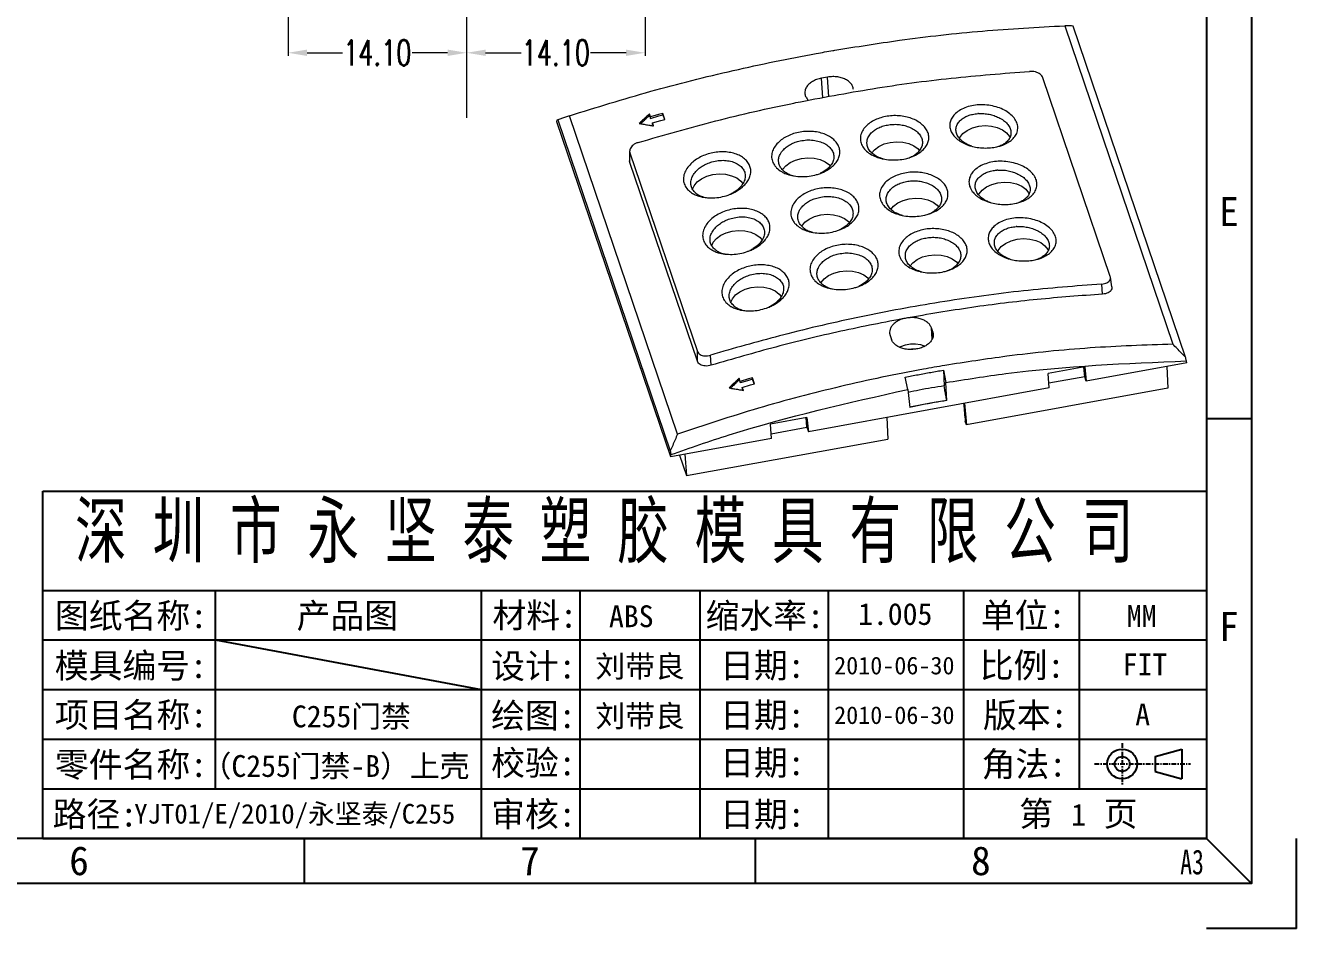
# Model space of a CAD drawing. Header units: millimetres. Extents: x 1179 to 2103, y 2567 to 2779.
# Drawn here: x 2002.2 to 2102.6, y 2567.4 to 2638.7 of the extents above; entities that cross this region are included whole.
import ezdxf
from ezdxf.enums import TextEntityAlignment as Align

# ---------------------------------------------------------------- set-up
doc = ezdxf.new("R2010")
doc.units = ezdxf.units.MM
doc.linetypes.add('CENTER', pattern=[0.6, 0.375, -0.075, 0.075, -0.075])
doc.layers.get('0').update_dxf_attribs({"linetype": 'CONTINUOUS'})
doc.layers.get('Defpoints').update_dxf_attribs({"linetype": 'CONTINUOUS'})
doc.layers.add('dim', color=82, linetype='CONTINUOUS', lineweight=9)
doc.layers.add('part', color=7, linetype='CONTINUOUS', lineweight=20)
doc.layers.add('dtext', color=4, linetype='CONTINUOUS')
doc.styles.get("Standard").update_dxf_attribs({"font": 'romans.shx', "width": 0.7})
doc.styles.add('仿宋', font='SIMFANG.TTF', dxfattribs={"width": 0.7})
doc.styles.add('宋体', font='SimSun.ttf', dxfattribs={"width": 0.7})
doc.dimstyles.new('02', dxfattribs={"dimscale": 0.5, "dimtxt": 4, "dimasz": 3, "dimexe": 0.5, "dimexo": 0.5, "dimgap": 0.09, "dimtad": 0, "dimzin": 0, "dimdsep": 46, "dimtxsty": 'Standard', "dimcen": 0, "dimclrd": 256, "dimclre": 256, "dimclrt": 6, "dimazin": 2, "dimtp": 0.01, "dimtm": 0.01, "dimtfac": 1, "dimtofl": 0, "dimtmove": 0, "dimatfit": 0, "dimfxl": 0, "dimtolj": 1, "dimtzin": 0, "dimlwd": -1, "dimlwe": -1, "dimarcsym": 0})

# ---------------------------------------------------------------- blocks, each defined once
blk = doc.blocks.new('ca3')
for p, q in [((415, 56.5), (410, 56.5)), ((310, 5), (310, 10)), ((360, 5), (360, 10)), ((410, 10), (415, 5))]:
    blk.add_line(p, q)
at = {"color": 8}
for q in [(420, 10), (410, 0)]:
    blk.add_line((420, 0), q, dxfattribs=at)
for points in [[(5, 292), (415, 292), (415, 5), (5, 5)], [(10, 287), (410, 287), (410, 10), (10, 10)]]:
    blk.add_lwpolyline(points, close=True)
at = {"style": '宋体'}
for s, p in [('E', (412.5, 79.5)), ('F', (412.5, 33.5)), ('6', (285, 7.5)), ('7', (335, 7.5)), ('8', (385, 7.5))]:
    blk.add_text(s, height=3.2, dxfattribs=at).set_placement(p, align=Align.MIDDLE)
at = {"layer": 'dtext', "style": '仿宋', "width": 0.7}
blk.add_text('A3', height=2.751, dxfattribs=at).set_placement((407.1, 6.01))
blk = doc.blocks.new('*D359')
at = {"layer": 'Defpoints', "color": 0}
for p in [(3676.7, -1301.08), (3690.8, -1318.25), (3690.8, -1318.25)]:
    blk.add_point(p, dxfattribs=at)
at = {"layer": 'dim'}
for p, q in [((3676.7, -1301.33), (3676.7, -1318.5)), ((3678.2, -1318.25), (3681.01, -1318.25)), ((3689.3, -1318.25), (3686.5, -1318.25))]:
    blk.add_line(p, q, dxfattribs=at)
for points in [[(3678.2, -1318), (3678.2, -1318.5), (3676.7, -1318.25)], [(3689.3, -1318), (3689.3, -1318.5), (3690.8, -1318.25)]]:
    blk.add_solid(points, dxfattribs=at)
at = {"layer": 'dim', "color": 6, "insert": (3683.75, -1318.25), "char_height": 2, "attachment_point": 5}
blk.add_mtext('\\A1;14.10', dxfattribs=at)
blk = doc.blocks.new('*D358')
at = {"layer": 'Defpoints', "color": 0}
for p in [(3704.9, -1301.08), (3690.8, -1318.25), (3690.8, -1318.25)]:
    blk.add_point(p, dxfattribs=at)
at = {"layer": 'dim'}
for p, q in [((3704.9, -1301.33), (3704.9, -1318.5)), ((3692.3, -1318.25), (3695.11, -1318.25)), ((3703.4, -1318.25), (3700.6, -1318.25))]:
    blk.add_line(p, q, dxfattribs=at)
for points in [[(3692.3, -1318), (3692.3, -1318.5), (3690.8, -1318.25)], [(3703.4, -1318), (3703.4, -1318.5), (3704.9, -1318.25)]]:
    blk.add_solid(points, dxfattribs=at)
at = {"layer": 'dim', "color": 6, "insert": (3697.85, -1318.25), "char_height": 2, "attachment_point": 5}
blk.add_mtext('\\A1;14.10', dxfattribs=at)

msp = doc.modelspace()

# ---------------------------------------------------------------- linework, layer by layer
at = {"color": 7}
for p, q in [((2003.592, 2574.522), (2003.592, 2601.953)), ((2003.592, 2601.953), (2095.506, 2601.953)), ((2095.506, 2601.953), (2095.506, 2574.522)), ((2003.592, 2594.116), (2095.506, 2594.116)), ((2017.228, 2578.441), (2017.228, 2594.116)), ((2038.201, 2594.116), (2038.201, 2574.522)), ((2046.039, 2574.522), (2046.039, 2594.116)), ((2055.505, 2574.522), (2055.505, 2594.116)), ((2065.653, 2574.522), (2065.653, 2594.116)), ((2076.35, 2574.522), (2076.35, 2594.116)), ((2085.493, 2578.441), (2085.493, 2594.116)), ((2003.592, 2590.197), (2095.506, 2590.197)), ((2003.592, 2586.278), (2095.506, 2586.278)), ((2003.592, 2582.36), (2095.506, 2582.36)), ((2003.592, 2578.441), (2095.506, 2578.441)), ((2003.592, 2574.522), (2095.506, 2574.522))]:
    msp.add_line(p, q, dxfattribs=at)
at = {"layer": 'dtext', "color": 3}
msp.add_line((2017.228, 2590.197), (2038.201, 2586.278), dxfattribs=at)
at = {"layer": 'dtext', "color": 1, "linetype": 'CENTER'}
for p, q in [((2088.853, 2582.046), (2088.853, 2578.754)), ((2086.672, 2580.4), (2094.24, 2580.4))]:
    msp.add_line(p, q, dxfattribs=at)
at = {"layer": 'dtext'}
for p, q in [((2091.446, 2580.988), (2093.562, 2581.576)), ((2091.446, 2580.988), (2091.446, 2579.813)), ((2093.562, 2581.576), (2093.562, 2579.225)), ((2091.446, 2579.813), (2093.562, 2579.225))]:
    msp.add_line(p, q, dxfattribs=at)
for radius in [1.176, 0.588]:
    msp.add_circle((2088.853, 2580.4), radius, dxfattribs=at)
at = {"layer": 'part', "color": 1, "linetype": 'CENTER', "ltscale": 50}
msp.add_line((2037.057, 2731.75), (2037.057, 2631.43), dxfattribs=at)
at = {"layer": 'part', "color": 7, "linetype": 'Continuous'}
for p, q in [((2084.314, 2638.718), (2092.857, 2613.561)), ((2093.856, 2612.525), (2084.97, 2638.692)), ((2065.582, 2634.656), (2065.094, 2634.568)), ((2065.194, 2633.025), (2065.094, 2634.568)), ((2065.682, 2633.113), (2065.582, 2634.656)), ((2087.915, 2618.914), (2082.584, 2634.613)), ((2044.202, 2631.132), (2044.214, 2631.276)), ((2053.189, 2604.672), (2044.202, 2631.132)), ((2044.267, 2631.297), (2053.153, 2605.13)), ((2053.722, 2606.451), (2045.179, 2631.608)), ((2051.589, 2631.516), (2051.508, 2631.754)), ((2051.515, 2631.64), (2051.508, 2631.754)), ((2051.515, 2631.64), (2051.596, 2631.402)), ((2051.596, 2631.402), (2051.589, 2631.516)), ((2051.75, 2631.042), (2052.396, 2631.227)), ((2052.396, 2631.227), (2052.719, 2631.318)), ((2052.719, 2631.318), (2052.558, 2631.793)), ((2052.565, 2631.679), (2052.558, 2631.793)), ((2052.565, 2631.679), (2052.691, 2631.309)), ((2051.83, 2630.804), (2051.75, 2631.042)), ((2051.757, 2630.927), (2051.75, 2631.042)), ((2051.757, 2630.927), (2051.797, 2630.81)), ((2049.943, 2628.812), (2049.94, 2628.041)), ((2049.943, 2628.812), (2049.963, 2628.686)), ((2049.961, 2627.907), (2049.963, 2628.686)), ((2049.963, 2628.686), (2055.295, 2612.987)), ((2049.961, 2627.907), (2049.94, 2628.041)), ((2055.292, 2612.208), (2049.961, 2627.907)), ((2062.025, 2627.342), (2062.029, 2627.351)), ((2063.541, 2622.879), (2063.545, 2622.888)), ((2065.057, 2618.417), (2065.06, 2618.425)), ((2087.307, 2617.515), (2087.245, 2618.311)), ((2087.932, 2618.844), (2087.915, 2618.914)), ((2088.035, 2618.079), (2087.932, 2618.844)), ((2070.476, 2614.443), (2070.514, 2614.254)), ((2070.514, 2614.254), (2070.622, 2613.937)), ((2073.889, 2614.531), (2073.782, 2614.848)), ((2073.839, 2613.958), (2073.782, 2614.848)), ((2073.911, 2614.194), (2073.889, 2614.531)), ((2073.889, 2614.531), (2073.927, 2614.343)), ((2055.292, 2612.208), (2055.295, 2612.987)), ((2056.386, 2611.897), (2056.326, 2612.693)), ((2093.96, 2612.079), (2086.011, 2610.635)), ((2093.96, 2612.079), (2093.929, 2612.239)), ((2074.73, 2611.509), (2074.787, 2610.267)), ((2074.73, 2611.509), (2074.91, 2610.529)), ((2085.892, 2611.763), (2083.014, 2611.24)), ((2083.084, 2610.103), (2083.014, 2611.24)), ((2085.892, 2610.983), (2085.828, 2611.752)), ((2085.892, 2611.763), (2086.011, 2610.635)), ((2092.387, 2611.794), (2092.451, 2610.085)), ((2058.61, 2610.75), (2058.602, 2610.864)), ((2058.683, 2610.626), (2058.602, 2610.864)), ((2058.69, 2610.512), (2058.61, 2610.75)), ((2058.69, 2610.512), (2058.683, 2610.626)), ((2058.844, 2610.152), (2059.49, 2610.337)), ((2058.851, 2610.038), (2058.844, 2610.152)), ((2058.925, 2609.914), (2058.844, 2610.152)), ((2058.891, 2609.92), (2058.851, 2610.038)), ((2059.49, 2610.337), (2059.813, 2610.428)), ((2059.659, 2610.789), (2059.652, 2610.903)), ((2059.813, 2610.428), (2059.652, 2610.903)), ((2059.785, 2610.419), (2059.659, 2610.789)), ((2083.084, 2610.103), (2064.064, 2606.648)), ((2071.924, 2609.986), (2071.721, 2610.962)), ((2071.924, 2609.986), (2072.073, 2608.572)), ((2074.999, 2609.104), (2074.91, 2610.529)), ((2092.451, 2610.085), (2076.549, 2607.196)), ((2085.892, 2610.983), (2083.062, 2610.469)), ((2086.011, 2610.635), (2085.892, 2610.983)), ((2074.999, 2609.104), (2074.988, 2609.135)), ((2076.407, 2608.89), (2076.549, 2607.196)), ((2063.946, 2607.776), (2061.067, 2607.253)), ((2061.138, 2606.116), (2061.067, 2607.253)), ((2061.115, 2606.481), (2063.946, 2606.996)), ((2063.946, 2606.996), (2063.881, 2607.764)), ((2063.946, 2607.776), (2064.064, 2606.648)), ((2063.946, 2606.996), (2064.064, 2606.648)), ((2070.27, 2607.775), (2070.334, 2606.067)), ((2076.549, 2607.196), (2076.455, 2607.474)), ((2061.138, 2606.116), (2053.189, 2604.672)), ((2054.432, 2603.177), (2070.334, 2606.067)), ((2053.189, 2604.672), (2053.192, 2604.838)), ((2053.882, 2604.798), (2054.432, 2603.177)), ((2054.29, 2604.872), (2054.432, 2603.177))]:
    msp.add_line(p, q, dxfattribs=at)
for points in [[(2052.558, 2631.793), (2052.234, 2631.701), (2051.589, 2631.516)], [(2051.596, 2631.402), (2052.242, 2631.588), (2052.565, 2631.679)], [(2075.996, 2629.82), (2076.026, 2629.894), (2076.272, 2630.194), (2076.617, 2630.449), (2077.04, 2630.647), (2077.517, 2630.775)], [(2077.517, 2630.775), (2078.02, 2630.825), (2078.52, 2630.795), (2078.989, 2630.687), (2079.398, 2630.507), (2079.723, 2630.265), (2079.947, 2629.975), (2079.974, 2629.896)], [(2069.07, 2628.674), (2069.274, 2628.922), (2069.618, 2629.178), (2070.041, 2629.375), (2070.518, 2629.503)], [(2070.518, 2629.503), (2071.022, 2629.554), (2071.522, 2629.524), (2071.99, 2629.416), (2072.399, 2629.235), (2072.725, 2628.993), (2072.825, 2628.863)], [(2062.029, 2627.351), (2062.275, 2627.651), (2062.62, 2627.906), (2063.043, 2628.104), (2063.52, 2628.232)], [(2063.52, 2628.232), (2064.023, 2628.282), (2064.523, 2628.252), (2064.992, 2628.144), (2065.401, 2627.964), (2065.726, 2627.722), (2065.787, 2627.643)], [(2054.916, 2625.8), (2055.031, 2626.08), (2055.277, 2626.379), (2055.621, 2626.635), (2056.044, 2626.832), (2056.521, 2626.96)], [(2056.521, 2626.96), (2057.025, 2627.011), (2057.525, 2626.981), (2057.993, 2626.873), (2058.402, 2626.692), (2058.728, 2626.45), (2058.883, 2626.249)], [(2077.512, 2625.358), (2077.542, 2625.431), (2077.788, 2625.731), (2078.132, 2625.987), (2078.555, 2626.184), (2079.032, 2626.312)], [(2079.032, 2626.312), (2079.536, 2626.362), (2080.036, 2626.333), (2080.504, 2626.224), (2080.913, 2626.044), (2081.239, 2625.802), (2081.463, 2625.512), (2081.49, 2625.433)], [(2072.034, 2625.04), (2072.537, 2625.091), (2073.038, 2625.061), (2073.506, 2624.953), (2073.915, 2624.772), (2074.241, 2624.53), (2074.341, 2624.4)], [(2070.585, 2624.211), (2070.789, 2624.459), (2071.134, 2624.715), (2071.557, 2624.913), (2072.034, 2625.04)], [(2063.545, 2622.888), (2063.791, 2623.188), (2064.135, 2623.444), (2064.558, 2623.641), (2065.035, 2623.769)], [(2065.035, 2623.769), (2065.539, 2623.819), (2066.039, 2623.789), (2066.507, 2623.681), (2066.916, 2623.501), (2067.242, 2623.259), (2067.303, 2623.18)], [(2056.432, 2621.337), (2056.546, 2621.617), (2056.792, 2621.916), (2057.137, 2622.172), (2057.56, 2622.37), (2058.037, 2622.497)], [(2058.037, 2622.497), (2058.54, 2622.548), (2059.041, 2622.518), (2059.509, 2622.41), (2059.918, 2622.229), (2060.244, 2621.987), (2060.399, 2621.786)], [(2079.027, 2620.895), (2079.057, 2620.969), (2079.303, 2621.268), (2079.648, 2621.524), (2080.071, 2621.721), (2080.548, 2621.849)], [(2080.548, 2621.849), (2081.051, 2621.899), (2081.552, 2621.87), (2082.02, 2621.762), (2082.429, 2621.581), (2082.755, 2621.339), (2082.978, 2621.049), (2083.005, 2620.97)], [(2072.101, 2619.748), (2072.305, 2619.996), (2072.649, 2620.252), (2073.072, 2620.45), (2073.55, 2620.578)], [(2073.55, 2620.578), (2074.053, 2620.628), (2074.553, 2620.598), (2075.021, 2620.49), (2075.43, 2620.31), (2075.756, 2620.068), (2075.857, 2619.937)], [(2065.06, 2618.425), (2065.306, 2618.725), (2065.651, 2618.981), (2066.074, 2619.178), (2066.551, 2619.306)], [(2066.551, 2619.306), (2067.054, 2619.356), (2067.555, 2619.327), (2068.023, 2619.218), (2068.432, 2619.038), (2068.758, 2618.796), (2068.819, 2618.717)], [(2057.947, 2616.874), (2058.062, 2617.154), (2058.308, 2617.453), (2058.652, 2617.709), (2059.075, 2617.907), (2059.553, 2618.034)], [(2059.553, 2618.034), (2060.056, 2618.085), (2060.556, 2618.055), (2061.024, 2617.947), (2061.433, 2617.767), (2061.759, 2617.524), (2061.914, 2617.324)], [(2071.268, 2613.315), (2071.366, 2613.373), (2071.727, 2613.504), (2072.121, 2613.576), (2072.524, 2613.584), (2072.913, 2613.528), (2073.266, 2613.412), (2073.266, 2613.412)], [(2072.488, 2613.169), (2072.204, 2613.172), (2072.074, 2613.148)], [(2059.652, 2610.903), (2059.329, 2610.812), (2058.683, 2610.626)], [(2059.659, 2610.789), (2059.336, 2610.698), (2058.69, 2610.512)], [(2072.069, 2608.605), (2073.036, 2608.8), (2074.012, 2608.977), (2074.988, 2609.135)]]:
    msp.add_lwpolyline(points, dxfattribs=at)
for points in [[(2066.147, 2636.783), (2071.265, 2637.567), (2077.821, 2638.3), (2084.314, 2638.717)], [(2084.97, 2638.692), (2084.752, 2638.701), (2084.532, 2638.71), (2084.314, 2638.718)], [(2045.179, 2631.606), (2051.606, 2633.537), (2058.124, 2635.18), (2064.688, 2636.525), (2066.007, 2636.759)], [(2066.007, 2636.759), (2066.147, 2636.783)], [(2063.072, 2632.643), (2069.126, 2633.739), (2075.34, 2634.574), (2081.536, 2635.114)], [(2082.584, 2634.613), (2082.507, 2634.752), (2082.375, 2634.882), (2082.202, 2634.988), (2081.997, 2635.064), (2081.768, 2635.108), (2081.536, 2635.114)], [(2065.094, 2634.568), (2064.714, 2634.464), (2064.376, 2634.305), (2064.102, 2634.098), (2063.906, 2633.856), (2063.8, 2633.594), (2063.784, 2633.386)], [(2067.614, 2633.691), (2067.608, 2633.75), (2067.521, 2634.005), (2067.343, 2634.238), (2067.083, 2634.433), (2066.756, 2634.58), (2066.383, 2634.669), (2065.983, 2634.695), (2065.582, 2634.656)], [(2063.784, 2633.386), (2063.79, 2633.327), (2063.876, 2633.072), (2064.055, 2632.842), (2064.079, 2632.82)], [(2050.623, 2629.497), (2056.743, 2631.195), (2062.92, 2632.612), (2063.072, 2632.643)], [(2080.155, 2629.724), (2080.426, 2630.043), (2080.578, 2630.406), (2080.597, 2630.784), (2080.483, 2631.157), (2080.24, 2631.515), (2079.878, 2631.841), (2079.426, 2632.11), (2078.897, 2632.31), (2078.307, 2632.436), (2077.7, 2632.474), (2077.11, 2632.423), (2076.557, 2632.284), (2076.071, 2632.065), (2075.686, 2631.785)], [(2044.214, 2631.276), (2044.231, 2631.283), (2044.249, 2631.29), (2044.267, 2631.297)], [(2045.179, 2631.608), (2044.874, 2631.505), (2044.569, 2631.401), (2044.267, 2631.297)], [(2051.508, 2631.754), (2051.239, 2631.501), (2050.97, 2631.248), (2050.701, 2630.995)], [(2050.81, 2630.977), (2050.977, 2631.134), (2051.246, 2631.387), (2051.515, 2631.64)], [(2073.151, 2628.937), (2073.153, 2628.939), (2073.285, 2629.088), (2073.392, 2629.244), (2073.475, 2629.406), (2073.534, 2629.572), (2073.567, 2629.742), (2073.575, 2629.912), (2073.558, 2630.083), (2073.514, 2630.251), (2073.348, 2630.576), (2073.087, 2630.874), (2072.743, 2631.135), (2072.328, 2631.347), (2071.855, 2631.5), (2071.345, 2631.59), (2070.817, 2631.613), (2070.29, 2631.568), (2069.787, 2631.453), (2069.326, 2631.276), (2068.923, 2631.043), (2068.596, 2630.766)], [(2075.686, 2631.786), (2075.55, 2631.644), (2075.438, 2631.493), (2075.35, 2631.336), (2075.287, 2631.174), (2075.248, 2631.008), (2075.235, 2630.84), (2075.248, 2630.671), (2075.287, 2630.504), (2075.443, 2630.178), (2075.693, 2629.877), (2076.029, 2629.61), (2076.436, 2629.388), (2076.679, 2629.29)], [(2075.726, 2630.38), (2075.739, 2630.693), (2075.86, 2630.99), (2076.084, 2631.257)], [(2076.084, 2631.257), (2076.349, 2631.453), (2076.671, 2631.609), (2077.039, 2631.718), (2077.44, 2631.776)], [(2077.502, 2631.78), (2077.469, 2631.778), (2077.44, 2631.776)], [(2077.502, 2631.78), (2077.92, 2631.778), (2078.337, 2631.724), (2078.737, 2631.617), (2079.105, 2631.466)], [(2079.105, 2631.466), (2079.478, 2631.24), (2079.77, 2630.972), (2079.968, 2630.677), (2080.062, 2630.371), (2080.069, 2630.254)], [(2050.701, 2630.995), (2050.726, 2630.991)], [(2050.726, 2630.991), (2051.077, 2630.932), (2051.454, 2630.869), (2051.739, 2630.82)], [(2051.739, 2630.82), (2051.83, 2630.804)], [(2066.12, 2627.757), (2066.25, 2627.913), (2066.358, 2628.077), (2066.442, 2628.246), (2066.501, 2628.418), (2066.536, 2628.592), (2066.544, 2628.766), (2066.528, 2628.939), (2066.485, 2629.108), (2066.321, 2629.431), (2066.063, 2629.722), (2065.721, 2629.971), (2065.308, 2630.166), (2064.837, 2630.3), (2064.328, 2630.367), (2063.801, 2630.365), (2063.276, 2630.293), (2062.774, 2630.152), (2062.314, 2629.95), (2061.912, 2629.695), (2061.583, 2629.394)], [(2068.596, 2630.766), (2068.333, 2630.409), (2068.192, 2630.018), (2068.186, 2629.622), (2068.313, 2629.246), (2068.57, 2628.897), (2068.946, 2628.594), (2069.412, 2628.358), (2069.85, 2628.221)], [(2068.696, 2629.342), (2068.698, 2629.605), (2068.806, 2629.937), (2069.03, 2630.245)], [(2069.03, 2630.245), (2069.296, 2630.473), (2069.623, 2630.662), (2069.999, 2630.803), (2070.412, 2630.893)], [(2070.412, 2630.893), (2070.834, 2630.928), (2071.263, 2630.906), (2071.677, 2630.828), (2072.061, 2630.698)], [(2072.061, 2630.698), (2072.443, 2630.495), (2072.746, 2630.241), (2072.956, 2629.951), (2073.061, 2629.641), (2073.073, 2629.49)], [(2076.687, 2629.31), (2076.314, 2629.526), (2076.021, 2629.784), (2075.822, 2630.074), (2075.726, 2630.38)], [(2080.069, 2630.254), (2080.048, 2630.068), (2079.925, 2629.78), (2079.7, 2629.523)], [(2050.623, 2629.497), (2050.409, 2629.411), (2050.22, 2629.291), (2050.076, 2629.151), (2049.983, 2628.996), (2049.944, 2628.836), (2049.943, 2628.812)], [(2061.583, 2629.394), (2061.32, 2629.019), (2061.179, 2628.614), (2061.172, 2628.211), (2061.297, 2627.835), (2061.464, 2627.59)], [(2062.051, 2628.881), (2062.316, 2629.129), (2062.642, 2629.341), (2063.015, 2629.508), (2063.414, 2629.621)], [(2063.414, 2629.621), (2063.93, 2629.691), (2064.439, 2629.675), (2064.917, 2629.576), (2065.34, 2629.404), (2065.681, 2629.167), (2065.924, 2628.878), (2066.055, 2628.555), (2066.075, 2628.354)], [(2069.853, 2628.229), (2069.428, 2628.412), (2069.085, 2628.655), (2068.841, 2628.945), (2068.709, 2629.267), (2068.696, 2629.342)], [(2073.073, 2629.49), (2073.057, 2629.326), (2072.944, 2629.019), (2072.729, 2628.737)], [(2076.679, 2629.29), (2076.824, 2629.242)], [(2076.827, 2629.25), (2076.687, 2629.31)], [(2076.824, 2629.242), (2076.901, 2629.219), (2077.405, 2629.109), (2077.928, 2629.061), (2078.45, 2629.075), (2078.951, 2629.154), (2079.254, 2629.236)], [(2076.966, 2629.199), (2076.827, 2629.25)], [(2079.249, 2629.247), (2079.165, 2629.212)], [(2079.7, 2629.523), (2079.44, 2629.341), (2079.249, 2629.247)], [(2079.254, 2629.236), (2079.414, 2629.292), (2079.623, 2629.381), (2079.736, 2629.437)], [(2079.736, 2629.437), (2079.817, 2629.482), (2079.993, 2629.595), (2080.149, 2629.719)], [(2080.149, 2629.719), (2080.153, 2629.722), (2080.155, 2629.724)], [(2059.102, 2626.224), (2059.333, 2626.557), (2059.472, 2626.908), (2059.504, 2627.085), (2059.511, 2627.261), (2059.493, 2627.434), (2059.449, 2627.603), (2059.379, 2627.765), (2059.284, 2627.919), (2059.025, 2628.199), (2058.685, 2628.431), (2058.273, 2628.606), (2057.806, 2628.715), (2057.303, 2628.754), (2056.784, 2628.724), (2056.267, 2628.624), (2055.773, 2628.456), (2055.322, 2628.228), (2054.928, 2627.95), (2054.606, 2627.631)], [(2056.445, 2627.961), (2056.944, 2628.063), (2057.447, 2628.081), (2057.921, 2628.013), (2058.339, 2627.866), (2058.678, 2627.65)], [(2061.716, 2627.933), (2061.708, 2628.032), (2061.741, 2628.323), (2061.856, 2628.606)], [(2061.856, 2628.606), (2061.91, 2628.697), (2061.975, 2628.789), (2062.051, 2628.881)], [(2066.075, 2628.354), (2066.065, 2628.217), (2065.955, 2627.88), (2065.73, 2627.562)], [(2069.85, 2628.221), (2069.951, 2628.199), (2070.546, 2628.119), (2071.154, 2628.125), (2071.74, 2628.216), (2072.116, 2628.324)], [(2069.971, 2628.194), (2069.853, 2628.229)], [(2072.021, 2628.294), (2072.113, 2628.332)], [(2072.113, 2628.332), (2072.135, 2628.342)], [(2072.116, 2628.324), (2072.291, 2628.39), (2072.774, 2628.637)], [(2072.135, 2628.342), (2072.462, 2628.521), (2072.729, 2628.737)], [(2072.774, 2628.637), (2072.796, 2628.651)], [(2072.796, 2628.651), (2073.151, 2628.937)], [(2054.606, 2627.631), (2054.349, 2627.239), (2054.214, 2626.825), (2054.209, 2626.42), (2054.336, 2626.048), (2054.589, 2625.718), (2054.913, 2625.472)], [(2054.786, 2626.157), (2054.785, 2626.422), (2054.889, 2626.779), (2055.108, 2627.126)], [(2055.108, 2627.126), (2055.363, 2627.39), (2055.679, 2627.624), (2056.044, 2627.816), (2056.445, 2627.961)], [(2058.678, 2627.65), (2058.919, 2627.378), (2059.053, 2627.06), (2059.075, 2626.845)], [(2061.464, 2627.59), (2061.552, 2627.493), (2061.926, 2627.203), (2062.043, 2627.136)], [(2062.101, 2627.259), (2061.893, 2627.488), (2061.76, 2627.749), (2061.716, 2627.933)], [(2062.043, 2627.136), (2062.39, 2626.985), (2062.893, 2626.855)], [(2062.101, 2627.259), (2062.374, 2627.069), (2062.711, 2626.918), (2062.895, 2626.863)], [(2065.139, 2627.124), (2065.005, 2627.058)], [(2065.008, 2627.052), (2065.261, 2627.158), (2065.743, 2627.433)], [(2065.73, 2627.562), (2065.466, 2627.327), (2065.139, 2627.124)], [(2065.743, 2627.433), (2065.803, 2627.476)], [(2065.803, 2627.476), (2066.12, 2627.757)], [(2074.667, 2624.474), (2074.669, 2624.476), (2074.8, 2624.625), (2074.908, 2624.781), (2074.991, 2624.943), (2075.05, 2625.109), (2075.083, 2625.279), (2075.091, 2625.45), (2075.073, 2625.62), (2075.029, 2625.788), (2074.864, 2626.113), (2074.603, 2626.411), (2074.259, 2626.672), (2073.843, 2626.884), (2073.371, 2627.037), (2072.86, 2627.127), (2072.332, 2627.151), (2071.806, 2627.105), (2071.302, 2626.99), (2070.841, 2626.813), (2070.438, 2626.58), (2070.111, 2626.303)], [(2077.202, 2627.323), (2077.066, 2627.181), (2076.954, 2627.031), (2076.866, 2626.873), (2076.802, 2626.711), (2076.764, 2626.545), (2076.751, 2626.377), (2076.764, 2626.208), (2076.802, 2626.041), (2076.958, 2625.715), (2077.209, 2625.414), (2077.544, 2625.147), (2077.951, 2624.925), (2078.195, 2624.827)], [(2081.67, 2625.261), (2081.942, 2625.58), (2082.094, 2625.943), (2082.113, 2626.321), (2081.999, 2626.694), (2081.756, 2627.052), (2081.393, 2627.379), (2080.941, 2627.647), (2080.413, 2627.847), (2079.822, 2627.973), (2079.216, 2628.011), (2078.626, 2627.96), (2078.073, 2627.821), (2077.586, 2627.602), (2077.202, 2627.323)], [(2077.6, 2626.794), (2077.865, 2626.99), (2078.187, 2627.146), (2078.555, 2627.255), (2078.956, 2627.313)], [(2079.018, 2627.317), (2078.984, 2627.315), (2078.956, 2627.313)], [(2079.018, 2627.317), (2079.436, 2627.316), (2079.853, 2627.261), (2080.253, 2627.154), (2080.621, 2627.003)], [(2055.174, 2625.493), (2054.933, 2625.761), (2054.8, 2626.076), (2054.786, 2626.157)], [(2058.941, 2626.329), (2058.743, 2626.034)], [(2058.822, 2625.95), (2059.102, 2626.224)], [(2059.075, 2626.845), (2059.067, 2626.719), (2058.962, 2626.371), (2058.941, 2626.329)], [(2062.893, 2626.855), (2062.928, 2626.849), (2063.521, 2626.797), (2064.127, 2626.833), (2064.711, 2626.954), (2065.008, 2627.052)], [(2070.111, 2626.303), (2069.848, 2625.946), (2069.708, 2625.555), (2069.701, 2625.159), (2069.828, 2624.783), (2070.085, 2624.435), (2070.462, 2624.131), (2070.928, 2623.895), (2071.366, 2623.758)], [(2070.545, 2625.782), (2070.812, 2626.01), (2071.139, 2626.199), (2071.514, 2626.34), (2071.928, 2626.43)], [(2071.928, 2626.43), (2072.35, 2626.465), (2072.778, 2626.443), (2073.193, 2626.365), (2073.576, 2626.235)], [(2073.576, 2626.235), (2073.958, 2626.032), (2074.262, 2625.778), (2074.471, 2625.488), (2074.577, 2625.178), (2074.589, 2625.027)], [(2077.242, 2625.918), (2077.255, 2626.231), (2077.376, 2626.527), (2077.6, 2626.794)], [(2080.621, 2627.003), (2080.993, 2626.777), (2081.286, 2626.51), (2081.484, 2626.214), (2081.577, 2625.908), (2081.585, 2625.791)], [(2054.913, 2625.472), (2054.959, 2625.445)], [(2054.959, 2625.445), (2055.119, 2625.364)], [(2055.119, 2625.364), (2055.416, 2625.251), (2055.945, 2625.142)], [(2055.174, 2625.493), (2055.505, 2625.291), (2055.915, 2625.156)], [(2055.915, 2625.156), (2055.946, 2625.149)], [(2055.945, 2625.142), (2056.534, 2625.119), (2057.134, 2625.186), (2057.715, 2625.34), (2057.936, 2625.424)], [(2055.946, 2625.149), (2056.016, 2625.136)], [(2058.743, 2626.034), (2058.498, 2625.791), (2058.197, 2625.574), (2057.933, 2625.429)], [(2057.936, 2625.424), (2058.257, 2625.575), (2058.732, 2625.878), (2058.822, 2625.95)], [(2067.635, 2623.294), (2067.766, 2623.451), (2067.874, 2623.615), (2067.958, 2623.784), (2068.017, 2623.956), (2068.051, 2624.13), (2068.06, 2624.304), (2068.043, 2624.476), (2068, 2624.645), (2067.837, 2624.968), (2067.578, 2625.259), (2067.237, 2625.508), (2066.823, 2625.704), (2066.352, 2625.837), (2065.843, 2625.904), (2065.317, 2625.902), (2064.792, 2625.831), (2064.289, 2625.69), (2063.83, 2625.487), (2063.427, 2625.232), (2063.098, 2624.932)], [(2063.566, 2624.418), (2063.832, 2624.666), (2064.157, 2624.878), (2064.531, 2625.045), (2064.929, 2625.159)], [(2064.929, 2625.159), (2065.446, 2625.228), (2065.954, 2625.212), (2066.433, 2625.114), (2066.855, 2624.941), (2067.197, 2624.704), (2067.44, 2624.415), (2067.57, 2624.092), (2067.591, 2623.891)], [(2070.212, 2624.879), (2070.213, 2625.142), (2070.322, 2625.474), (2070.545, 2625.782)], [(2078.203, 2624.848), (2077.829, 2625.063), (2077.536, 2625.322), (2077.337, 2625.611), (2077.242, 2625.918)], [(2081.216, 2625.06), (2080.956, 2624.878), (2080.765, 2624.784)], [(2081.585, 2625.791), (2081.563, 2625.605), (2081.441, 2625.317), (2081.216, 2625.06)], [(2081.252, 2624.975), (2081.332, 2625.019), (2081.508, 2625.132), (2081.665, 2625.256)], [(2081.665, 2625.256), (2081.668, 2625.26), (2081.67, 2625.261)], [(2060.617, 2621.761), (2060.848, 2622.094), (2060.987, 2622.445), (2061.02, 2622.622), (2061.027, 2622.798), (2061.009, 2622.971), (2060.964, 2623.14), (2060.894, 2623.302), (2060.799, 2623.456), (2060.541, 2623.736), (2060.2, 2623.968), (2059.789, 2624.143), (2059.322, 2624.252), (2058.819, 2624.292), (2058.299, 2624.261), (2057.782, 2624.161), (2057.289, 2623.993), (2056.838, 2623.765), (2056.444, 2623.488), (2056.122, 2623.168)], [(2063.098, 2624.932), (2062.836, 2624.556), (2062.695, 2624.151), (2062.687, 2623.748), (2062.813, 2623.372), (2062.979, 2623.127)], [(2063.232, 2623.47), (2063.224, 2623.569), (2063.257, 2623.86), (2063.371, 2624.143)], [(2063.371, 2624.143), (2063.426, 2624.234), (2063.491, 2624.326), (2063.566, 2624.418)], [(2071.368, 2623.766), (2070.943, 2623.95), (2070.6, 2624.193), (2070.357, 2624.482), (2070.225, 2624.804), (2070.212, 2624.879)], [(2073.631, 2623.861), (2073.807, 2623.927), (2074.29, 2624.174)], [(2073.65, 2623.879), (2073.978, 2624.058), (2074.244, 2624.274)], [(2074.589, 2625.027), (2074.573, 2624.863), (2074.46, 2624.556), (2074.244, 2624.274)], [(2074.29, 2624.174), (2074.312, 2624.188)], [(2074.312, 2624.188), (2074.667, 2624.474)], [(2078.195, 2624.827), (2078.339, 2624.779)], [(2078.343, 2624.787), (2078.203, 2624.848)], [(2078.339, 2624.779), (2078.416, 2624.756), (2078.92, 2624.647), (2079.443, 2624.598), (2079.965, 2624.612), (2080.467, 2624.691), (2080.77, 2624.773)], [(2078.482, 2624.736), (2078.343, 2624.787)], [(2080.765, 2624.784), (2080.681, 2624.749)], [(2080.77, 2624.773), (2080.929, 2624.829), (2081.139, 2624.918), (2081.252, 2624.975)], [(2056.122, 2623.168), (2055.865, 2622.776), (2055.729, 2622.362), (2055.725, 2621.958), (2055.851, 2621.585), (2056.105, 2621.255), (2056.429, 2621.009)], [(2056.624, 2622.663), (2056.878, 2622.927), (2057.195, 2623.161), (2057.559, 2623.354), (2057.961, 2623.498)], [(2057.961, 2623.498), (2058.459, 2623.6), (2058.962, 2623.618), (2059.436, 2623.55), (2059.855, 2623.404), (2060.193, 2623.187)], [(2060.193, 2623.187), (2060.435, 2622.915), (2060.568, 2622.597), (2060.591, 2622.383)], [(2062.979, 2623.127), (2063.068, 2623.03), (2063.442, 2622.74), (2063.559, 2622.674)], [(2063.616, 2622.796), (2063.409, 2623.025), (2063.275, 2623.286), (2063.232, 2623.47)], [(2067.246, 2623.099), (2066.981, 2622.864), (2066.655, 2622.661)], [(2067.591, 2623.891), (2067.58, 2623.755), (2067.47, 2623.417), (2067.246, 2623.099)], [(2067.319, 2623.014), (2067.635, 2623.294)], [(2071.366, 2623.758), (2071.467, 2623.736), (2072.062, 2623.656), (2072.669, 2623.662), (2073.256, 2623.753), (2073.631, 2623.861)], [(2071.487, 2623.731), (2071.368, 2623.766)], [(2073.537, 2623.831), (2073.628, 2623.869)], [(2073.628, 2623.869), (2073.65, 2623.879)], [(2083.186, 2620.798), (2083.457, 2621.117), (2083.609, 2621.48), (2083.628, 2621.858), (2083.515, 2622.231), (2083.271, 2622.589), (2082.909, 2622.916), (2082.457, 2623.184), (2081.929, 2623.384), (2081.338, 2623.51), (2080.731, 2623.549), (2080.141, 2623.497), (2079.588, 2623.358), (2079.102, 2623.14), (2078.718, 2622.86)], [(2056.301, 2621.694), (2056.301, 2621.96), (2056.405, 2622.317), (2056.624, 2622.663)], [(2060.591, 2622.383), (2060.583, 2622.256), (2060.478, 2621.908), (2060.457, 2621.866)], [(2063.559, 2622.674), (2063.906, 2622.522), (2064.408, 2622.392)], [(2063.616, 2622.796), (2063.889, 2622.606), (2064.227, 2622.455), (2064.41, 2622.4)], [(2064.408, 2622.392), (2064.443, 2622.386), (2065.037, 2622.334), (2065.642, 2622.37), (2066.227, 2622.491), (2066.523, 2622.589)], [(2066.655, 2622.661), (2066.521, 2622.596)], [(2066.523, 2622.589), (2066.777, 2622.695), (2067.259, 2622.97)], [(2067.259, 2622.97), (2067.319, 2623.014)], [(2076.183, 2620.011), (2076.185, 2620.013), (2076.316, 2620.162), (2076.423, 2620.318), (2076.507, 2620.48), (2076.565, 2620.647), (2076.599, 2620.816), (2076.607, 2620.987), (2076.589, 2621.157), (2076.545, 2621.326), (2076.379, 2621.65), (2076.119, 2621.949), (2075.774, 2622.209), (2075.359, 2622.421), (2074.886, 2622.575), (2074.376, 2622.664), (2073.848, 2622.688), (2073.321, 2622.642), (2072.818, 2622.527), (2072.357, 2622.35), (2071.954, 2622.118), (2071.627, 2621.84)], [(2078.717, 2622.86), (2078.582, 2622.718), (2078.469, 2622.568), (2078.381, 2622.411), (2078.318, 2622.249), (2078.279, 2622.083), (2078.266, 2621.915), (2078.279, 2621.746), (2078.318, 2621.578), (2078.474, 2621.253), (2078.725, 2620.951), (2079.06, 2620.684), (2079.467, 2620.462), (2079.711, 2620.364)], [(2078.757, 2621.455), (2078.77, 2621.768), (2078.891, 2622.064), (2079.115, 2622.331)], [(2079.115, 2622.331), (2079.38, 2622.528), (2079.703, 2622.683), (2080.071, 2622.792), (2080.472, 2622.85)], [(2080.533, 2622.854), (2080.5, 2622.852), (2080.472, 2622.85)], [(2080.533, 2622.854), (2080.951, 2622.853), (2081.368, 2622.798), (2081.768, 2622.692), (2082.136, 2622.54)], [(2082.136, 2622.54), (2082.509, 2622.314), (2082.801, 2622.047), (2082.999, 2621.751), (2083.093, 2621.445), (2083.1, 2621.328)], [(2056.69, 2621.03), (2056.448, 2621.298), (2056.316, 2621.613), (2056.301, 2621.694)], [(2056.69, 2621.03), (2057.021, 2620.828), (2057.431, 2620.693)], [(2060.259, 2621.572), (2060.013, 2621.328), (2059.712, 2621.111), (2059.448, 2620.966)], [(2059.451, 2620.961), (2059.773, 2621.112), (2060.248, 2621.415), (2060.338, 2621.487)], [(2060.457, 2621.866), (2060.259, 2621.572)], [(2060.338, 2621.487), (2060.617, 2621.761)], [(2069.151, 2618.831), (2069.282, 2618.988), (2069.39, 2619.152), (2069.473, 2619.321), (2069.533, 2619.493), (2069.567, 2619.667), (2069.576, 2619.841), (2069.559, 2620.013), (2069.516, 2620.183), (2069.352, 2620.505), (2069.094, 2620.796), (2068.752, 2621.045), (2068.339, 2621.241), (2067.868, 2621.374), (2067.359, 2621.441), (2066.832, 2621.44), (2066.307, 2621.368), (2065.805, 2621.227), (2065.345, 2621.024), (2064.943, 2620.769), (2064.614, 2620.469)], [(2071.627, 2621.84), (2071.364, 2621.483), (2071.223, 2621.092), (2071.217, 2620.696), (2071.344, 2620.32), (2071.601, 2619.972), (2071.977, 2619.668), (2072.443, 2619.432), (2072.882, 2619.296)], [(2071.727, 2620.416), (2071.729, 2620.679), (2071.838, 2621.011), (2072.061, 2621.319)], [(2072.061, 2621.319), (2072.327, 2621.547), (2072.654, 2621.736), (2073.03, 2621.877), (2073.443, 2621.967)], [(2073.443, 2621.967), (2073.865, 2622.002), (2074.294, 2621.981), (2074.708, 2621.903), (2075.092, 2621.772)], [(2075.092, 2621.772), (2075.474, 2621.569), (2075.777, 2621.316), (2075.987, 2621.025), (2076.092, 2620.715), (2076.104, 2620.564)], [(2079.718, 2620.385), (2079.345, 2620.6), (2079.052, 2620.859), (2078.853, 2621.148), (2078.757, 2621.455)], [(2083.1, 2621.328), (2083.079, 2621.142), (2082.956, 2620.854), (2082.731, 2620.597)], [(2056.429, 2621.009), (2056.475, 2620.982)], [(2056.475, 2620.982), (2056.635, 2620.901)], [(2056.635, 2620.901), (2056.932, 2620.788), (2057.461, 2620.679)], [(2057.431, 2620.693), (2057.462, 2620.687)], [(2057.461, 2620.679), (2058.049, 2620.656), (2058.65, 2620.724), (2059.23, 2620.877), (2059.451, 2620.961)], [(2057.462, 2620.687), (2057.532, 2620.673)], [(2064.614, 2620.469), (2064.351, 2620.093), (2064.21, 2619.688), (2064.203, 2619.285), (2064.328, 2618.909), (2064.495, 2618.664)], [(2065.082, 2619.955), (2065.347, 2620.203), (2065.673, 2620.415), (2066.047, 2620.582), (2066.445, 2620.696)], [(2066.445, 2620.696), (2066.962, 2620.765), (2067.47, 2620.749), (2067.948, 2620.651), (2068.371, 2620.478), (2068.713, 2620.241), (2068.955, 2619.952), (2069.086, 2619.629), (2069.106, 2619.428)], [(2072.884, 2619.304), (2072.459, 2619.487), (2072.116, 2619.73), (2071.872, 2620.019), (2071.741, 2620.341), (2071.727, 2620.416)], [(2076.104, 2620.564), (2076.089, 2620.4), (2075.976, 2620.093), (2075.76, 2619.811)], [(2079.711, 2620.364), (2079.855, 2620.316)], [(2079.858, 2620.325), (2079.718, 2620.385)], [(2079.855, 2620.316), (2079.932, 2620.294), (2080.436, 2620.184), (2080.959, 2620.135), (2081.481, 2620.15), (2081.982, 2620.228), (2082.285, 2620.311)], [(2079.997, 2620.273), (2079.858, 2620.325)], [(2082.281, 2620.321), (2082.197, 2620.286)], [(2082.731, 2620.597), (2082.471, 2620.415), (2082.281, 2620.321)], [(2082.285, 2620.311), (2082.445, 2620.366), (2082.654, 2620.455), (2082.768, 2620.512)], [(2082.768, 2620.512), (2082.848, 2620.556), (2083.024, 2620.669), (2083.18, 2620.793)], [(2083.18, 2620.794), (2083.184, 2620.797), (2083.186, 2620.798)], [(2062.133, 2617.298), (2062.364, 2617.631), (2062.503, 2617.982), (2062.535, 2618.16), (2062.542, 2618.335), (2062.524, 2618.509), (2062.48, 2618.677), (2062.41, 2618.839), (2062.315, 2618.994), (2062.056, 2619.273), (2061.716, 2619.505), (2061.305, 2619.68), (2060.837, 2619.789), (2060.334, 2619.829), (2059.815, 2619.799), (2059.298, 2619.698), (2058.805, 2619.53), (2058.353, 2619.303), (2057.959, 2619.025), (2057.637, 2618.706)], [(2058.139, 2618.2), (2058.394, 2618.464), (2058.71, 2618.698), (2059.075, 2618.891), (2059.476, 2619.036)], [(2059.476, 2619.035), (2059.975, 2619.137), (2060.478, 2619.155), (2060.952, 2619.087), (2061.37, 2618.941), (2061.709, 2618.724)], [(2064.747, 2619.008), (2064.739, 2619.106), (2064.772, 2619.397), (2064.887, 2619.68)], [(2064.887, 2619.68), (2064.941, 2619.771), (2065.007, 2619.863), (2065.082, 2619.955)], [(2069.106, 2619.428), (2069.096, 2619.292), (2068.986, 2618.955), (2068.761, 2618.636)], [(2072.882, 2619.296), (2072.982, 2619.273), (2073.577, 2619.193), (2074.185, 2619.2), (2074.771, 2619.29), (2075.147, 2619.398)], [(2073.003, 2619.268), (2072.884, 2619.304)], [(2075.053, 2619.368), (2075.144, 2619.406)], [(2075.144, 2619.406), (2075.166, 2619.416)], [(2075.147, 2619.398), (2075.323, 2619.464), (2075.805, 2619.711)], [(2075.166, 2619.416), (2075.493, 2619.595), (2075.76, 2619.811)], [(2075.805, 2619.711), (2075.828, 2619.726)], [(2075.828, 2619.726), (2076.183, 2620.011)], [(2087.242, 2618.31), (2081.047, 2617.771), (2074.833, 2616.936), (2068.626, 2615.808), (2062.45, 2614.392), (2057.036, 2612.905)], [(2057.637, 2618.706), (2057.381, 2618.314), (2057.245, 2617.9), (2057.24, 2617.495), (2057.367, 2617.122), (2057.621, 2616.792), (2057.944, 2616.546)], [(2057.817, 2617.231), (2057.816, 2617.497), (2057.921, 2617.854), (2058.139, 2618.2)], [(2061.709, 2618.724), (2061.95, 2618.452), (2062.084, 2618.134), (2062.107, 2617.92)], [(2064.495, 2618.664), (2064.583, 2618.567), (2064.957, 2618.277), (2065.074, 2618.211)], [(2065.132, 2618.333), (2064.925, 2618.563), (2064.791, 2618.824), (2064.747, 2619.008)], [(2065.074, 2618.211), (2065.421, 2618.06), (2065.924, 2617.929)], [(2065.132, 2618.333), (2065.405, 2618.143), (2065.742, 2617.992), (2065.926, 2617.937)], [(2065.924, 2617.929), (2065.959, 2617.923), (2066.552, 2617.871), (2067.158, 2617.907), (2067.742, 2618.028), (2068.039, 2618.126)], [(2068.171, 2618.198), (2068.036, 2618.133)], [(2068.039, 2618.126), (2068.292, 2618.232), (2068.774, 2618.507)], [(2068.761, 2618.636), (2068.497, 2618.401), (2068.171, 2618.198)], [(2068.774, 2618.507), (2068.834, 2618.551)], [(2068.834, 2618.551), (2069.151, 2618.831)], [(2087.242, 2618.31), (2087.46, 2618.344), (2087.651, 2618.413), (2087.798, 2618.511), (2087.894, 2618.632), (2087.934, 2618.771), (2087.932, 2618.844)], [(2088.035, 2618.079), (2088.037, 2618.002), (2087.995, 2617.855), (2087.893, 2617.726), (2087.737, 2617.623), (2087.534, 2617.549), (2087.307, 2617.515)], [(2058.206, 2616.567), (2057.964, 2616.835), (2057.831, 2617.15), (2057.817, 2617.231)], [(2061.775, 2617.109), (2061.529, 2616.865), (2061.228, 2616.648), (2060.964, 2616.503)], [(2060.967, 2616.498), (2061.289, 2616.649), (2061.763, 2616.952), (2061.853, 2617.024)], [(2061.973, 2617.403), (2061.775, 2617.109)], [(2061.853, 2617.024), (2062.133, 2617.298)], [(2062.107, 2617.92), (2062.098, 2617.793), (2061.994, 2617.446), (2061.973, 2617.403)], [(2087.307, 2617.515), (2082.143, 2617.091), (2076.965, 2616.459), (2071.787, 2615.621)], [(2057.944, 2616.546), (2057.991, 2616.52)], [(2057.991, 2616.52), (2058.15, 2616.438)], [(2058.15, 2616.438), (2058.447, 2616.326), (2058.976, 2616.216)], [(2058.206, 2616.567), (2058.536, 2616.366), (2058.946, 2616.23)], [(2058.946, 2616.23), (2058.977, 2616.224)], [(2058.976, 2616.216), (2059.565, 2616.193), (2060.166, 2616.261), (2060.746, 2616.414), (2060.967, 2616.498)], [(2058.977, 2616.224), (2059.047, 2616.211)], [(2071.787, 2615.621), (2066.622, 2614.58), (2061.484, 2613.337), (2056.386, 2611.897)], [(2071.787, 2615.621), (2071.433, 2615.528), (2071.114, 2615.386), (2070.847, 2615.201), (2070.646, 2614.984), (2070.52, 2614.745), (2070.475, 2614.498), (2070.476, 2614.443)], [(2073.782, 2614.848), (2073.661, 2615.077), (2073.464, 2615.28), (2073.201, 2615.448), (2072.885, 2615.571), (2072.532, 2615.643), (2072.16, 2615.66), (2071.787, 2615.621)], [(2073.927, 2614.343), (2073.928, 2614.269), (2073.869, 2614.007), (2073.717, 2613.758), (2073.479, 2613.537), (2073.171, 2613.357), (2072.809, 2613.228), (2072.415, 2613.156), (2072.012, 2613.147), (2071.623, 2613.2), (2071.271, 2613.313), (2070.976, 2613.481), (2070.755, 2613.693), (2070.622, 2613.937)], [(2092.857, 2613.563), (2086.324, 2613.262), (2079.743, 2612.604), (2074.843, 2611.882)], [(2093.856, 2612.525), (2093.524, 2612.869), (2093.191, 2613.215), (2092.857, 2613.561)], [(2056.386, 2611.897), (2056.148, 2611.847), (2055.907, 2611.84), (2055.693, 2611.876), (2055.512, 2611.953), (2055.373, 2612.068), (2055.292, 2612.208)], [(2055.295, 2612.987), (2055.371, 2612.856), (2055.502, 2612.747), (2055.672, 2612.674), (2055.874, 2612.64), (2056.101, 2612.646), (2056.329, 2612.694)], [(2057.036, 2612.905), (2056.329, 2612.694)], [(2074.91, 2610.529), (2079.673, 2611.24), (2093.929, 2612.239)], [(2093.929, 2612.239), (2093.905, 2612.334), (2093.881, 2612.429), (2093.856, 2612.525)], [(2074.843, 2611.882), (2073.157, 2611.587), (2066.602, 2610.216), (2060.109, 2608.499), (2053.721, 2606.452)], [(2071.721, 2610.962), (2072.723, 2611.151), (2073.726, 2611.334), (2074.73, 2611.509)], [(2053.192, 2604.838), (2057.81, 2606.394), (2071.924, 2609.986)], [(2058.602, 2610.864), (2058.333, 2610.612), (2058.064, 2610.359), (2057.795, 2610.105)], [(2057.795, 2610.105), (2057.821, 2610.101)], [(2057.821, 2610.101), (2058.171, 2610.042), (2058.548, 2609.979), (2058.833, 2609.93)], [(2058.61, 2610.75), (2058.34, 2610.497), (2058.071, 2610.244), (2057.904, 2610.087)], [(2074.787, 2610.267), (2073.801, 2610.108), (2072.816, 2609.929), (2071.948, 2609.754)], [(2074.988, 2609.135), (2074.921, 2609.512), (2074.854, 2609.889), (2074.787, 2610.267)], [(2058.833, 2609.93), (2058.925, 2609.914)], [(2074.999, 2609.104), (2074.022, 2608.947), (2073.046, 2608.77), (2072.073, 2608.572)], [(2076.327, 2608.876), (2076.333, 2608.807), (2076.455, 2607.474)], [(2053.722, 2606.451), (2053.533, 2606.01), (2053.343, 2605.569), (2053.153, 2605.13)], [(2053.153, 2605.13), (2053.166, 2605.032), (2053.179, 2604.935), (2053.192, 2604.838)]]:
    msp.add_spline(points, degree=3, dxfattribs=at)

# ---------------------------------------------------------------- block references
at = {"xscale": 0.712500000000091, "yscale": 0.712500000000091, "zscale": 0.7124999999999999}
msp.add_blockref('ca3', (1803.381, 2567.397), dxfattribs=at)

# ---------------------------------------------------------------- texts
at = {"layer": 'dtext', "style": '仿宋'}
for s, p in [('图纸名称:', (2004.537, 2591.133)), ('产品图', (2023.629, 2591.133)), ('材料:', (2039.102, 2591.165)), ('缩水率:', (2055.943, 2591.133)), ('单位:', (2077.688, 2591.165)), ('模具编号:', (2004.522, 2587.193)), ('设计:', (2038.997, 2587.161)), ('日期:', (2057.089, 2587.204)), ('比例:', (2077.602, 2587.214)), ('项目名称:', (2004.537, 2583.296)), ('绘图:', (2038.997, 2583.243)), ('日期:', (2057.089, 2583.285)), ('版本:', (2077.854, 2583.274)), ('零件名称:', (2004.537, 2579.377)), ('校验:', (2038.997, 2579.506)), ('日期:', (2057.089, 2579.517)), ('角法:', (2077.745, 2579.409)), ('路径:', (2004.356, 2575.458)), ('审核:', (2038.997, 2575.458)), ('日期:', (2057.089, 2575.447)), (' 第   页', (2079.381, 2575.49))]:
    msp.add_text(s, height=1.9602, dxfattribs=at).set_placement(p)
at = {"layer": 'dtext', "color": 3, "style": '宋体'}
for s, height, p in [('ABS', 1.7249, (2048.311, 2591.206)), ('1.005', 1.7249, (2067.989, 2591.384)), ('MM', 1.7249, (2089.223, 2591.232)), ('刘带良', 1.7249, (2047.237, 2587.246)), ('FIT', 1.7249, (2088.896, 2587.403)), ('2010-06-30', 1.3972, (2066.1, 2587.478)), ('C255门禁', 1.7249, (2023.26, 2583.296)), ('刘带良', 1.7249, (2047.237, 2583.327)), ('2010-06-30', 1.3972, (2066.1, 2583.559)), ('A', 1.725, (2089.886, 2583.446)), ('（C255门禁-B）上壳', 1.72494, (2016.129, 2579.377)), ('YJT01/E/2010/永坚泰/C255', 1.55245, (2010.803, 2575.689)), ('1', 1.725, (2084.82, 2575.531))]:
    msp.add_text(s, height=height, dxfattribs=at).set_placement(p)
at = {"layer": 'dtext', "color": 135, "insert": (2006.133, 2601.002), "char_height": 4.275, "width": 157.34384, "attachment_point": 1, "style": '宋体'}
msp.add_mtext('{\\C0;深 圳 市 永 坚 泰 塑 胶 模 具 有 限 公 司}', dxfattribs=at)

# ---------------------------------------------------------------- dimensions: what is measured, and where the dimension line sits
at = {"layer": 'dim'}
for p1, picture, middle in [((2022.957, 2653.747), '*D359', (2030.007, 2636.578)), ((2051.157, 2653.747), '*D358', (2044.107, 2636.578))]:
    dim = msp.add_linear_dim(base=(2037.057, 2636.578), p1=p1, p2=(2037.057, 2636.578), dimstyle='02', dxfattribs=at)
    dim.commit()
    dim.dimension.update_dxf_attribs({"geometry": picture, "text_midpoint": middle, "insert": (-1653.744, 3954.831)})

doc.saveas('drawing.dxf')
